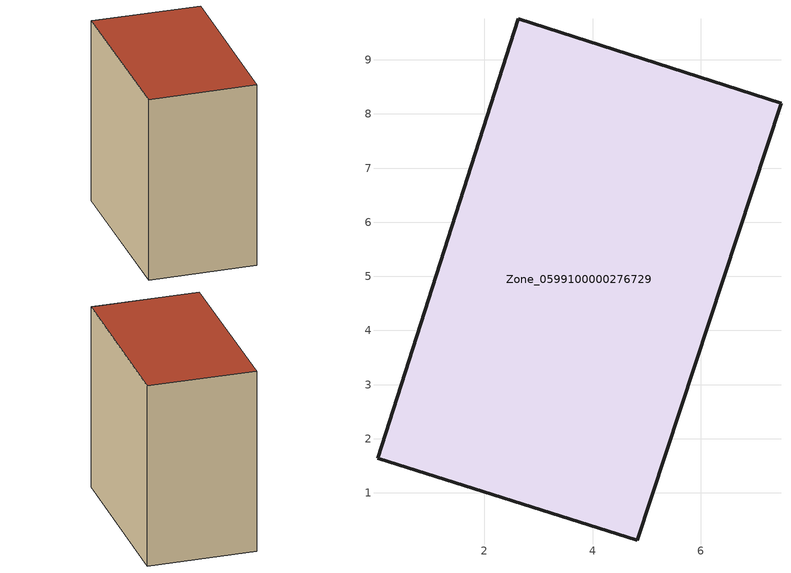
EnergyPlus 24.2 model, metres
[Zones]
Zone_0599100000276729
 floor ground (C_G): 2.63,9.76 7.48,8.2 4.82,0.13 0.03,1.64 z0
 wall outside (C_F): 4.82,0.13 7.48,8.2 2.63,9.76 0.03,1.64 4.82,0.13 z0:8.84
 roof outside (C_R): 7.48,8.2 2.63,9.76 0.03,1.64 4.82,0.13 z8.84
[BUILDING]
Pand.0599100000276729: North Axis=0; Terrain=City; Loads Convergence Tolerance Value=0.04; Temperature Convergence Tolerance Value=0.4; Solar Distribution=FullExterior; Maximum Number of Warmup Days=25; Minimum Number of Warmup Days=1
[Site:Location]
Rotterdam.The.Hague.AP_ZH_NLD Design_Conditions: Latitude=51.96; Longitude=4.45; Time Zone=1; Elevation=-4.5
[SITE:GROUNDTEMPERATURE:BUILDINGSURFACE]
18, 18, 18, 18, 18, 18, 18, 18, 18, 18, 18, 18
[MATERIAL] Thermal Absorptance=0.9; Solar Absorptance=0.7; Visible Absorptance=0.7
Name | Roughness | Thickness | Conductivity | Density | Specific Heat
G.TI.1975-1991 | MediumSmooth | 0.15 | 0.288461 | 540 | 1210
F.TI.1975-1991 | Rough | 0.3 | 0.230769 | 1920 | 840
R.TI.1975-1991 | MediumRough | 0.2 | 0.153846 | 1500 | 1000
[CONSTRUCTION]
C_G: G.TI.1975-1991
C_F: F.TI.1975-1991
C_R: R.TI.1975-1991
[ZONE]
Zone_0599100000276729: Type=1; Multiplier=1; Ceiling Height=Autocalculate; Volume=Autocalculate; Floor Area=autocalculate; Part of Total Floor Area=Yes
[ZONEINFILTRATION:DESIGNFLOWRATE]
Infil_Zone_0599100000276729: Zone or ZoneList or Space or SpaceList=Zone_0599100000276729; Schedule=AlwaysOn; Design Flow Rate Calculation Method=Flow/Area; Flow Rate per Floor Area=0.003; Constant Term Coefficient=1; Temperature Term Coefficient=0; Velocity Term Coefficient=0; Velocity Squared Term Coefficient=0
[HVACTEMPLATE:ZONE:IDEALLOADSAIRSYSTEM]
Zone_0599100000276729: Maximum Heating Supply Air Temperature=50; Minimum Cooling Supply Air Temperature=13; Maximum Heating Supply Air Humidity Ratio=0.0156; Minimum Cooling Supply Air Humidity Ratio=0.0077; Heating Limit=NoLimit; Cooling Limit=NoLimit; Dehumidification Control Type=ConstantSensibleHeatRatio; Cooling Sensible Heat Ratio=0.7; Dehumidification Setpoint=60; Humidification Control Type=None; Humidification Setpoint=30; Outdoor Air Method=None; Outdoor Air Flow Rate per Person=0.00944; Outdoor Air Flow Rate per Zone Floor Area=0; Outdoor Air Flow Rate per Zone=0; Demand Controlled Ventilation Type=None; Outdoor Air Economizer Type=NoEconomizer; Heat Recovery Type=None; Sensible Heat Recovery Effectiveness=0.7; Latent Heat Recovery Effectiveness=0.65
[ZONECONTROL:THERMOSTAT]
ThermostatControl_Zone_0599100000276729: Zone or ZoneList=Zone_0599100000276729; Control Type Schedule=DualSetpointControlType; Control 1=Thermostat_Zone_0599100000276729; Temperature Difference Between Cutout And Setpoint=0
[THERMOSTATSETPOINT:DUALSETPOINT]
Thermostat_Zone_0599100000276729: Heating Setpoint Temperature Schedule=HeatingSetpoint_Zone_0599100000276729; Cooling Setpoint Temperature Schedule=CoolingSetpoint_Zone_0599100000276729
[SCHEDULE:COMPACT]
HeatingSetpoint_Zone_0599100000276729: Through: 12/31, For: AllDays, Until: 24:00, 21
CoolingSetpoint_Zone_0599100000276729: Through: 12/31, For: AllDays, Until: 24:00, 24
DualSetpointControlType: Through: 12/31, For: AllDays, Until: 24:00, 4
AlwaysOn: Through: 12/31, For: AllDays, Until: 24:00, 1
